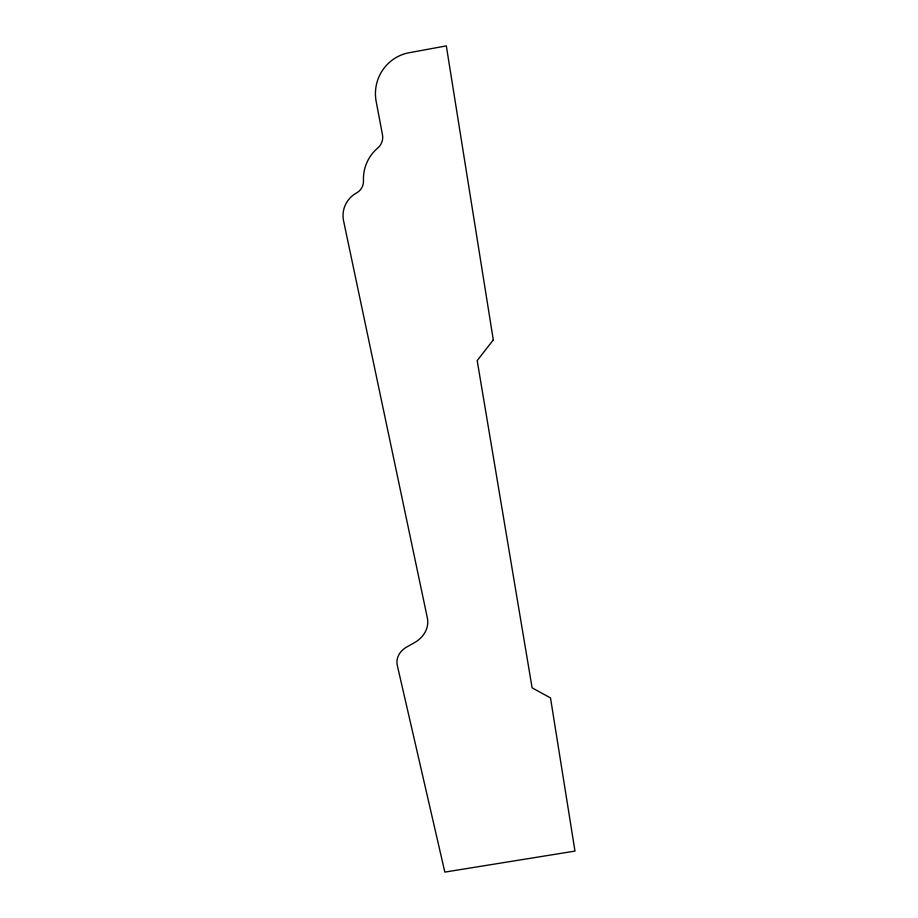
<?xml version="1.0" encoding="UTF-8"?>
<svg xmlns="http://www.w3.org/2000/svg" width="918" height="918" viewBox="0 0 918 918"><rect width="100%" height="100%" fill="white"/><g stroke="black" fill="none" stroke-linecap="round" stroke-linejoin="round"><path stroke-width="1.38" d="M493.299 339.935L477.188 360.602L532.107 687.834L550.502 697.921L574.978 851.089L444.84 872.1L397.299 665.401A22.48 18.027 -4.3 0 1 407.053 646.8L414.213 642.818A30.076 24.568 -3.2 0 0 427.432 618.33L343.573 220.848A27.207 26.289 7 0 1 356.62 192.906A13.85 13.472 19.9 0 0 363.482 180.697A41.402 40.667 -4.8 0 1 377.86 147.913A14.068 13.896 36.9 0 0 382.485 134.808L376.116 101.187A41.448 40.84 -82.6 0 1 409.91 52.59L446.32 45.9L493.299 339.935"/></g></svg>
